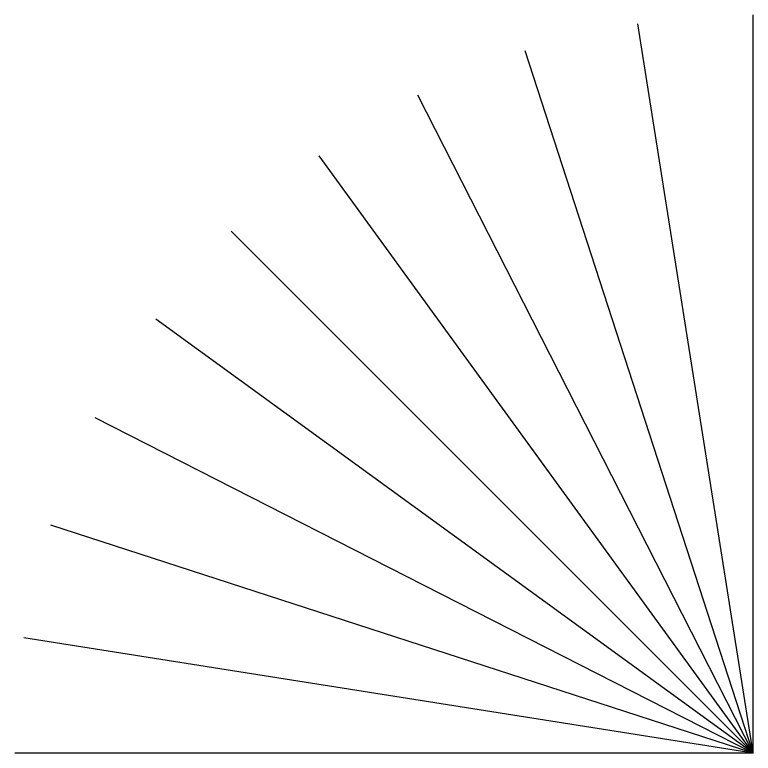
# Model space of a CAD drawing. Extents: x 43 to 924, y 60 to 624.
# Drawn here: x 435.3 to 560.3, y 494.8 to 619.8 of the extents above; entities that cross this region are included whole.
import ezdxf

# ---------------------------------------------------------------- set-up
doc = ezdxf.new("R2010")
doc.units = 0
doc.layers.add('Default', color=7, linetype='Continuous')

msp = doc.modelspace()

# ---------------------------------------------------------------- linework, layer by layer
at = {"layer": 'Default'}
for q in [(560.27, 619.85), (540.71, 618.31), (521.64, 613.73), (503.52, 606.22), (486.79, 595.98), (471.88, 583.24), (459.14, 568.32), (448.89, 551.6), (441.38, 533.48), (436.8, 514.4), (435.27, 494.85)]:
    msp.add_line((560.27, 494.85), q, dxfattribs=at)

doc.saveas('drawing.dxf')
